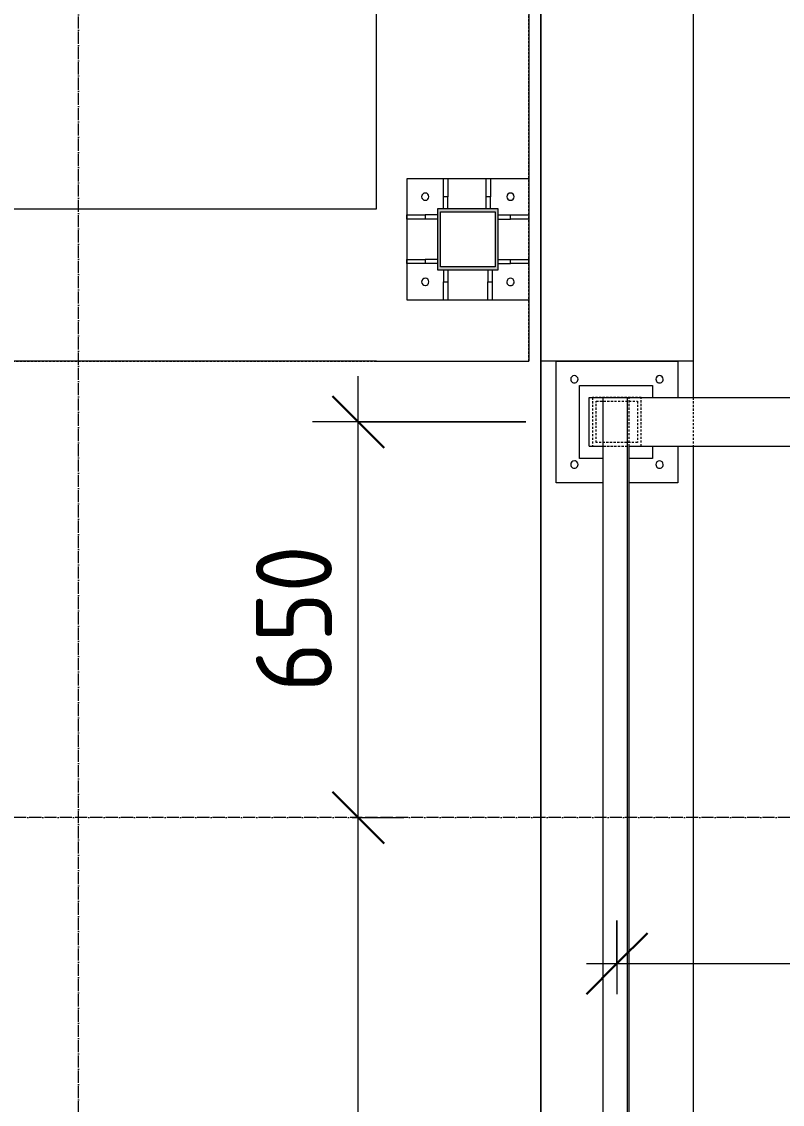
# Model space of a CAD drawing. Header units: millimetres. Extents: x 539 to 32806, y -1166 to 49726.
# Drawn here: x 11961 to 13211, y 44924 to 46703 of the extents above; entities that cross this region are included whole.
import ezdxf

# ---------------------------------------------------------------- set-up
doc = ezdxf.new("R2010")
doc.units = ezdxf.units.MM
for name, pattern in [('01 Штриховая _4 мм_', [6, 3.5, -2.5]), ('02 Штрихпунктирная _20 мм_', [25, 20, -2.5, 0, -2.5]), ('04 Пунктир 10мм', [10, 0, -10])]:
    doc.linetypes.add(name, pattern=pattern)
for name, color, linetype, lineweight in [('AA_Dim', 7, 'Continuous', 9), ('AA_Dim-50', 7, 'Continuous', 9), ('AA_Razrez', 7, 'Continuous', 9), ('AF_Balki', 7, 'Continuous', 20), ('AF_Element', 7, 'Continuous', 20), ('AF_Element_Грунт', 253, 'Continuous', 20), ('AF_Stena', 7, '01 Штриховая _4 мм_', 20), ('AF_Stena_Опалубка', 253, 'Continuous', 20), ('KR_Colonna_KG', 7, 'Continuous', 20), ('KR_Detal', 7, 'Continuous', 20), ('KR_Fundament', 7, 'Continuous', 20), ('Оси', 7, 'Continuous', 9)]:
    doc.layers.add(name, color=color, linetype=linetype, lineweight=lineweight)
doc.styles.add('ISOCPEUR_1', font='isocpeur.ttf', dxfattribs={"width": 0.9, "height": 125})
doc.styles.add('ISOCPEUR_2', font='isocpeur.ttf', dxfattribs={"width": 0.85, "height": 125})
doc.dimstyles.new('05_Округл_1мм__прозр__1', dxfattribs={"dimscale": 304.8, "dimtxt": 124.497647, "dimasz": 0.278871, "dimexe": 0.246063, "dimexo": 0.164042, "dimgap": 0.016404, "dimtad": 1, "dimdec": 0, "dimdsep": 46, "dimtxsty": 'ISOCPEUR_1', "dimblk1": 'OBLIQUE', "dimblk2": 'OBLIQUE', "dimsah": 1, "dimcen": 0.09, "dimdle": 0.246063, "dimazin": 0, "dimtfac": 1, "dimtdec": 4, "dimtix": 1, "dimtmove": 0, "dimatfit": 3, "dimfxl": 1, "dimtvp": 1, "dimtolj": 1, "dimtzin": 0, "dimlwd": 18, "dimlwe": 18, "dimarcsym": 2})
doc.dimstyles.new('10_Раскладка_арматуры_с_засечками_1', dxfattribs={"dimscale": 304.8, "dimtxt": 0.18, "dimasz": 0.328084, "dimexe": 0.164042, "dimexo": 0, "dimgap": 0, "dimtad": 1, "dimdec": 3, "dimrnd": 0.001, "dimdsep": 46, "dimtxsty": 'ISOCPEUR_2', "dimblk1": 'OBLIQUE', "dimblk2": 'OBLIQUE', "dimsah": 1, "dimcen": 0.09, "dimdle": 0.164042, "dimazin": 0, "dimtfac": 1, "dimtdec": 4, "dimtix": 1, "dimtmove": 2, "dimatfit": 3, "dimfxl": 1, "dimtvp": 1, "dimtolj": 1, "dimtzin": 0, "dimlwd": 18, "dimlwe": 18, "dimarcsym": 2})

# ---------------------------------------------------------------- blocks, each defined once
blk = doc.blocks.new('243_Профиль гнутый сварной квадратный _НесКол_2ур_ - 100х5-3712451-Схема расположения балок металлического навеса в осях Г_1-Е_1_2_1-3_1')
at = {"layer": 'KR_Colonna_KG', "linetype": '01 Штриховая _4 мм_'}
h = blk.add_hatch(color=256, dxfattribs=at)
h.paths.add_polyline_path([(-50, -50), (50, -50), (50, 50), (-50, 50), (-50, -30.7)])
h.paths.add_polyline_path([(32.9, -45), (-45, -45), (-45, 45), (45, 45), (45, -45)])
at = {"layer": 'KR_Colonna_KG', "color": 14}
for p, q in [((-50, 50), (-50, -50)), ((50, 50), (-50, 50)), ((-45, -45), (-45, 45)), ((-45, 45), (45, 45)), ((45, 45), (45, -45)), ((50, -50), (50, 50)), ((-50, -50), (50, -50)), ((45, -45), (-45, -45))]:
    blk.add_line(p, q, dxfattribs=at)
blk = doc.blocks.new('354_Прокат поло__1_2_1-3_13')
at = {"layer": 'AF_Balki'}
for p, q in [((0, -100), (0, 100)), ((0, 100), (200, 100)), ((200, 100), (200, -100)), ((200, -100), (0, -100))]:
    blk.add_line(p, q, dxfattribs=at)
blk = doc.blocks.new('354_Прокат Лист _НесКаркас_РабПлоск_ - 354_Прокат Лист _НесКаркас_РабПлоск_-3897335-Схема расположения балок металлического навеса в осях Г_1-Е_1_2_1-3_1')
at = {"layer": 'AF_Balki'}
for p, q in [((3690.1, 46305), (3690.1, 46312)), ((3690.1, 46312), (3710.1, 46312)), ((3690.1, 46305), (3710.1, 46305)), ((3710.1, 46312), (3740.1, 46312)), ((3710.1, 46305), (3710.1, 46312)), ((3740.1, 46305), (3710.1, 46305)), ((3740.1, 46312), (3740.1, 46305))]:
    blk.add_line(p, q, dxfattribs=at)
blk = doc.blocks.new('354_Анкер клиновой _СоедНесК_РабПлоск_ - M12x100_20-3884900-Схема расположения балок металлического навеса в осях Г_1-Е_1_2_1-3_1')
at = {"layer": 'KR_Detal'}
for start, end in [(360, 180), (180, 360)]:
    blk.add_arc((0, 0), 6, start, end, dxfattribs=at)
blk = doc.blocks.new('354_Анкер клиновой _СоедНесК_РабПлоск_ - M12x100_20-3884965-Схема расположения балок металлического навеса в осях Г_1-Е_1_2_1-3_1')
at = {"layer": 'KR_Detal'}
for start, end in [(0, 180), (180, 360)]:
    blk.add_arc((0, 0), 6, start, end, dxfattribs=at)
blk = doc.blocks.new('354_Анкер клиновой _СоедНесК_РабПлоск_ - M12x100_20-V19-Схема расположения балок металлического навеса в осях Г_1-Е_1_2_1-3_1')
at = {"layer": 'KR_Detal'}
for start, end in [(360, 180), (180, 360)]:
    blk.add_arc((0, 0), 6, start, end, dxfattribs=at)
at = {"layer": 'KR_Detal', "color": 250, "linetype": '01 Штриховая _4 мм_', "lineweight": 9}
for start, end in [(147.0031, 152.9997), (147.0031, 152.9997), (87.0059, 93.0026), (87.0059, 93.0026), (27.0088, 33.0054), (27.0088, 33.0054), (207.0003, 212.9969), (207.0003, 212.9969), (250.9052, 255.7743), (250.9052, 255.7743), (326.9946, 332.9912), (326.9946, 332.9912)]:
    blk.add_arc((0, 0), 6, start, end, dxfattribs=at)
blk = doc.blocks.new('354_Анкер клиновой _СоедНесК_РабПлоск_ - M12x100_20-V20-Схема расположения балок металлического навеса в осях Г_1-Е_1_2_1-3_1')
at = {"layer": 'KR_Detal'}
for start, end in [(0, 180), (180, 360)]:
    blk.add_arc((0, 0), 6, start, end, dxfattribs=at)
at = {"layer": 'KR_Detal', "color": 250, "linetype": '01 Штриховая _4 мм_', "lineweight": 9}
for start, end in [(164.2232, 166.3886), (164.2232, 166.3886), (147.0031, 152.9997), (147.0031, 152.9997), (104.2257, 109.0948), (104.2257, 109.0948), (27.0088, 33.0054), (27.0088, 33.0054), (207.0003, 212.9969), (207.0003, 212.9969), (266.9974, 272.9941), (266.9974, 272.9941), (284.2181, 286.3779), (284.2181, 286.3779), (326.9946, 332.9912), (326.9946, 332.9912)]:
    blk.add_arc((0, 0), 6, start, end, dxfattribs=at)
blk = doc.blocks.new('Школа429_0_КР_РД_ВходнаяГруппа3_rvt-2-Схема расположения балок металлического навеса в осях Г_1-Е_1_2_1-3_1')
at = {"layer": 'AF_Stena_Опалубка', "color": 152}
for p, q in [((3490.1, 46395), (3490.1, 48295)), ((3740.1, 48045), (3740.1, 46145)), ((2802.1, 46395), (3490.1, 46395)), ((3490.1, 46145), (2802.1, 46145)), ((3490.1, 46145), (3740.1, 46145))]:
    blk.add_line(p, q, dxfattribs=at)
at = {"layer": 'KR_Fundament', "linetype": '01 Штриховая _4 мм_'}
for p, q in [((3740.1, 46145), (3740.1, 48045)), ((3740.1, 46145), (3740.1, 48045)), ((2802.1, 46145), (3740.1, 46145)), ((2802.1, 46145), (3740.1, 46145))]:
    blk.add_line(p, q, dxfattribs=at)
at = {"layer": 'AF_Balki', "color": 250, "linetype": '01 Штриховая _4 мм_', "lineweight": 9}
for name, p, rotation in [('354_Прокат поло__1_2_1-3_13', (3740.1, 46345), 180), ('354_Прокат Лист _НесКаркас_РабПлоск_ - 354_Прокат Лист _НесКаркас_РабПлоск_-3897335-Схема расположения балок металлического навеса в осях Г_1-Е_1_2_1-3_1', (49912.1, 42704.9), 90), ('354_Прокат Лист _НесКаркас_РабПлоск_ - 354_Прокат Лист _НесКаркас_РабПлоск_-3897335-Схема расположения балок металлического навеса в осях Г_1-Е_1_2_1-3_1', (49982.1, 42704.9), 90), ('354_Прокат Лист _НесКаркас_РабПлоск_ - 354_Прокат Лист _НесКаркас_РабПлоск_-3897335-Схема расположения балок металлического навеса в осях Г_1-Е_1_2_1-3_1', (7280.1, 92690), 180), ('354_Прокат Лист _НесКаркас_РабПлоск_ - 354_Прокат Лист _НесКаркас_РабПлоск_-3897335-Схема расположения балок металлического навеса в осях Г_1-Е_1_2_1-3_1', (7280.1, 92617), 180), ('354_Прокат Лист _НесКаркас_РабПлоск_ - 354_Прокат Лист _НесКаркас_РабПлоск_-3897335-Схема расположения балок металлического навеса в осях Г_1-Е_1_2_1-3_1', (-42704.9, 49985.1), 270), ('354_Прокат Лист _НесКаркас_РабПлоск_ - 354_Прокат Лист _НесКаркас_РабПлоск_-3897335-Схема расположения балок металлического навеса в осях Г_1-Е_1_2_1-3_1', (-42631.9, 49985.1), 270)]:
    blk.add_blockref(name, p, dxfattribs=dict(at, rotation=rotation))
for p in [(0, 73), (0, 0)]:
    blk.add_blockref('354_Прокат Лист _НесКаркас_РабПлоск_ - 354_Прокат Лист _НесКаркас_РабПлоск_-3897335-Схема расположения балок металлического навеса в осях Г_1-Е_1_2_1-3_1', p, dxfattribs=at)
at = {"layer": 'KR_Colonna_KG', "color": 250, "linetype": '01 Штриховая _4 мм_', "lineweight": 9}
blk.add_blockref('243_Профиль гнутый сварной квадратный _НесКол_2ур_ - 100х5-3712451-Схема расположения балок металлического навеса в осях Г_1-Е_1_2_1-3_1', (3640.1, 46345), dxfattribs=at)
at = {"layer": 'KR_Detal', "color": 250, "linetype": '01 Штриховая _4 мм_', "lineweight": 9}
for name, p in [('354_Анкер клиновой _СоедНесК_РабПлоск_ - M12x100_20-3884900-Схема расположения балок металлического навеса в осях Г_1-Е_1_2_1-3_1', (3570.1, 46415)), ('354_Анкер клиновой _СоедНесК_РабПлоск_ - M12x100_20-V19-Схема расположения балок металлического навеса в осях Г_1-Е_1_2_1-3_1', (3570.1, 46415)), ('354_Анкер клиновой _СоедНесК_РабПлоск_ - M12x100_20-3884965-Схема расположения балок металлического навеса в осях Г_1-Е_1_2_1-3_1', (3570.1, 46275)), ('354_Анкер клиновой _СоедНесК_РабПлоск_ - M12x100_20-V20-Схема расположения балок металлического навеса в осях Г_1-Е_1_2_1-3_1', (3570.1, 46275))]:
    blk.add_blockref(name, p, dxfattribs=at)
at = {"layer": 'KR_Detal', "color": 250, "linetype": '01 Штриховая _4 мм_', "lineweight": 9, "rotation": 180}
for name, p in [('354_Анкер клиновой _СоедНесК_РабПлоск_ - M12x100_20-3884965-Схема расположения балок металлического навеса в осях Г_1-Е_1_2_1-3_1', (3710.1, 46415)), ('354_Анкер клиновой _СоедНесК_РабПлоск_ - M12x100_20-V20-Схема расположения балок металлического навеса в осях Г_1-Е_1_2_1-3_1', (3710.1, 46415)), ('354_Анкер клиновой _СоедНесК_РабПлоск_ - M12x100_20-3884900-Схема расположения балок металлического навеса в осях Г_1-Е_1_2_1-3_1', (3710.1, 46275)), ('354_Анкер клиновой _СоедНесК_РабПлоск_ - M12x100_20-V19-Схема расположения балок металлического навеса в осях Г_1-Е_1_2_1-3_1', (3710.1, 46275))]:
    blk.add_blockref(name, p, dxfattribs=at)
blk = doc.blocks.new('354_Прокат поло__1_2_1-3_14')
at = {"layer": 'AF_Balki'}
for p, q in [((0, -100), (0, 100)), ((0, 100), (200, 100)), ((200, 100), (200, 40)), ((200, -40), (200, -100)), ((77.5, -100), (0, -100)), ((200, -100), (120, -100))]:
    blk.add_line(p, q, dxfattribs=at)
blk = doc.blocks.new('грунт2 - грунт1-3847967-Схема расположения балок металлического навеса в осях Г_1-Е_1_2_1-3_1')
at = {"layer": 'AF_Element'}
blk.add_line((3760.1, 43315), (3760.1, 48045), dxfattribs=at)
blk = doc.blocks.new('354_Прокат поло__1_2_1-3_115')
at = {"layer": 'AF_Balki'}
for p, q in [((0, -60), (0, 60)), ((0, 60), (120, 60)), ((120, 60), (120, 40)), ((120, -40), (120, -60)), ((39.2, -60), (0, -60)), ((120, -60), (81.7, -60))]:
    blk.add_line(p, q, dxfattribs=at)
blk = doc.blocks.new('253_Профиль гнутый сварной квадратный _НесКаркас_Балка_ - 80х6-4199297-Схема расположения балок металлического навеса в осях Г_1-Е_1_2_1-3_1')
at = {"layer": 'AF_Balki'}
for p, q in [((3839.5, 46005), (3839.5, 46085)), ((3839.5, 46085), (5446.8, 46085)), ((5451.9, 46085), (5446.8, 46085)), ((5446.8, 46085), (5446.8, 46005)), ((5451.9, 46005), (5451.9, 46085)), ((5447.2, 46079), (5451.5, 46079)), ((5447.2, 46011), (5447.2, 46079)), ((5451.5, 46079), (5451.5, 46011)), ((3839.5, 46005), (3862.5, 46005)), ((3904.9, 46005), (4437.5, 46005)), ((4479.9, 46005), (4912.5, 46005)), ((4954.9, 46005), (5387.5, 46005)), ((5429.9, 46005), (5446.8, 46005)), ((5446.8, 46005), (5451.9, 46005)), ((5451.5, 46011), (5447.2, 46011))]:
    blk.add_line(p, q, dxfattribs=at)
at = {"layer": 'AF_Balki', "linetype": '01 Штриховая _4 мм_'}
for p, q in [((3862.6, 46005), (3904.8, 46005)), ((4437.6, 46005), (4479.8, 46005)), ((4912.6, 46005), (4954.8, 46005)), ((5387.6, 46005), (5429.8, 46005))]:
    blk.add_line(p, q, dxfattribs=at)
blk = doc.blocks.new('243_Профиль гнутый сварной квадратный _НесКол_2ур_ - 80х6-4232276-Схема расположения балок металлического навеса в осях Г_1-Е_1_2_1-3_1')
at = {"layer": 'KR_Colonna_KG', "linetype": '01 Штриховая _4 мм_'}
for p, q in [((-40, 40), (-40, -40)), ((40, 40), (-40, 40)), ((40, -40), (40, 40)), ((-34, -34), (-34, 34)), ((-34, 34), (34, 34)), ((34, 34), (34, -34)), ((34, -34), (-34, -34)), ((-40, -40), (40, -40))]:
    blk.add_line(p, q, dxfattribs=at)
blk = doc.blocks.new('253_Профиль гнутый сварной квадратный _НесКаркас_Балка_ - 40х3-4232278-Схема расположения балок металлического навеса в осях Г_1-Е_1_2_1-3_1')
at = {"layer": 'AF_Balki'}
for p, q in [((3862.5, 46085), (3902.5, 46085)), ((3862.5, 44529.2), (3862.5, 46085)), ((3902.5, 46085), (3905, 46085)), ((3902.5, 44529.2), (3902.5, 46085)), ((3905, 44529.2), (3905, 46005))]:
    blk.add_line(p, q, dxfattribs=at)
at = {"layer": 'AF_Balki', "linetype": '01 Штриховая _4 мм_'}
for p, q in [((3905, 46005), (3905, 46085)), ((3902.5, 44529.2), (3862.5, 44529.2)), ((3905, 44529.2), (3902.5, 44529.2))]:
    blk.add_line(p, q, dxfattribs=at)
blk = doc.blocks.new('354_Анкер клиновой _СоедНесК_РабПлоск_ - M12x120_20-V21-Схема расположения балок металлического навеса в осях Г_1-Е_1_2_1-3_1')
at = {"layer": 'KR_Detal'}
for start, end in [(360, 180), (180, 360)]:
    blk.add_arc((0, 0), 6, start, end, dxfattribs=at)
at = {"layer": 'KR_Detal', "linetype": '01 Штриховая _4 мм_', "lineweight": 9}
for start, end in [(147.0031, 152.9997), (87.0059, 93.0026), (27.0088, 33.0054), (207.0003, 212.9969), (250.9052, 255.7743), (326.9946, 332.9912)]:
    blk.add_arc((0, 0), 6, start, end, dxfattribs=at)
blk = doc.blocks.new('DIMBLOCK23-Схема расположения балок металлического навеса в осях Г_1-Е_1_2_1-3_1')
at = {"layer": 'AA_Dim-50', "lineweight": 30}
for p, q in [((12514.6, 45395), (12472.1, 45437.5)), ((12514.6, 45395), (12557.1, 45352.5)), ((12514.6, 43895), (12472.1, 43937.5)), ((12514.6, 43895), (12557.1, 43852.5))]:
    blk.add_line(p, q, dxfattribs=at)
at = {"layer": 'AA_Dim-50', "lineweight": 18}
for p, q in [((12504.5, 45395), (12589.6, 45395)), ((12514.6, 45395), (12504.5, 45395)), ((12514.6, 43895), (12514.6, 45395)), ((12504.5, 43895), (12589.6, 43895)), ((12514.6, 43895), (12504.5, 43895))]:
    blk.add_line(p, q, dxfattribs=at)
at = {"layer": 'AA_Dim-50', "color": 0, "lineweight": 18, "insert": (12346.3, 44497.8), "char_height": 125, "width": 353.382, "attachment_point": 1, "rotation": 90, "line_spacing_factor": 1.149209, "style": 'ISOCPEUR_1'}
blk.add_mtext('1500', dxfattribs=at)
blk = doc.blocks.new('_Oblique')
at = {"color": 0, "linetype": 'ByBlock', "lineweight": -2}
blk.add_line((-0.5, -0.5), (0.5, 0.5), dxfattribs=at)
blk = doc.blocks.new('DIMBLOCK24-Схема расположения балок металлического навеса в осях Г_1-Е_1_2_1-3_1')
at = {"layer": 'AA_Dim-50', "lineweight": 18}
for p, q in [((12514.6, 45395), (12514.6, 46120)), ((12789.7, 46045), (12439.6, 46045)), ((12514.6, 46045), (12789.7, 46045)), ((12504.5, 45395), (12589.6, 45395)), ((12514.6, 45395), (12504.5, 45395))]:
    blk.add_line(p, q, dxfattribs=at)
at = {"layer": 'AA_Dim-50', "lineweight": 30}
for p, q in [((12514.6, 46045), (12472.1, 46087.5)), ((12514.6, 46045), (12557.1, 46002.5)), ((12514.6, 45395), (12472.1, 45437.5)), ((12514.6, 45395), (12557.1, 45352.5))]:
    blk.add_line(p, q, dxfattribs=at)
at = {"layer": 'AA_Dim-50', "color": 0, "lineweight": 18, "insert": (12346.3, 45601.5), "char_height": 125, "width": 284.429, "attachment_point": 1, "rotation": 90, "line_spacing_factor": 1.149209, "style": 'ISOCPEUR_1'}
blk.add_mtext('650', dxfattribs=at)
blk = doc.blocks.new('DIMBLOCK32-Схема расположения балок металлического навеса в осях Г_1-Е_1_2_1-3_1')
at = {"layer": 'AA_Dim-50', "lineweight": 18}
for p, q in [((12939.7, 45225.9), (12939.7, 45105.1)), ((12939.7, 45155.1), (12939.7, 45225.9)), ((13492.1, 45225.9), (13492.1, 45105.1)), ((13492.1, 45155.1), (13492.1, 45225.9)), ((12889.7, 45155.1), (13492.1, 45155.1))]:
    blk.add_line(p, q, dxfattribs=at)
at = {"layer": 'AA_Dim-50', "lineweight": 30}
for p, q in [((12939.7, 45155.1), (12989.7, 45205.1)), ((13492.1, 45155.1), (13542.1, 45205.1)), ((12939.7, 45155.1), (12889.7, 45105.1)), ((13492.1, 45155.1), (13442.1, 45105.1))]:
    blk.add_line(p, q, dxfattribs=at)

msp = doc.modelspace()

# ---------------------------------------------------------------- linework, layer by layer
at = {"layer": 'AA_Razrez', "linetype": '04 Пунктир 10мм'}
msp.add_line((12814.6534, 42464.0599), (12814.6534, 48984.5628), dxfattribs=at)
at = {"layer": 'AF_Stena'}
msp.add_line((13064.6534, 46084.9504), (13064.6534, 46005.0496), dxfattribs=at)
at = {"layer": 'AF_Stena_Опалубка'}
for p, q in [((12814.6534, 46145), (12814.6534, 47774.9997)), ((13064.6534, 47774.9997), (13064.6534, 46145)), ((12814.6534, 43314.9999), (12814.6534, 46145)), ((13064.6534, 46145), (12814.6534, 46145)), ((13064.6534, 46145), (12814.6534, 46145)), ((13064.6534, 46145), (13064.6534, 46085)), ((13064.6534, 46005), (13064.6534, 44650))]:
    msp.add_line(p, q, dxfattribs=at)
at = {"layer": 'KR_Fundament'}
msp.add_line((12814.6534, 48024.9997), (12814.6534, 43314.9999), dxfattribs=at)
at = {"layer": 'Оси', "linetype": '02 Штрихпунктирная _20 мм_'}
for p, q in [((12054.6531, 41144.0677), (12054.6531, 49067.1614)), ((15131.4276, 45395), (11248.4301, 45395))]:
    msp.add_line(p, q, dxfattribs=at)

# ---------------------------------------------------------------- block references
at = {"color": 10, "lineweight": 5}
msp.add_blockref('Школа429_0_КР_РД_ВходнаяГруппа3_rvt-2-Схема расположения балок металлического навеса в осях Г_1-Е_1_2_1-3_1', (9054.5915, 0), dxfattribs=at)
at = {"layer": 'AF_Balki'}
for name, p in [('354_Прокат поло__1_2_1-3_14', (12839.6534, 46045)), ('354_Прокат поло__1_2_1-3_115', (12877.9289, 46045))]:
    msp.add_blockref(name, p, dxfattribs=at)
at = {"layer": 'AF_Balki', "linetype": '01 Штриховая _4 мм_'}
for name in ['253_Профиль гнутый сварной квадратный _НесКаркас_Балка_ - 80х6-4199297-Схема расположения балок металлического навеса в осях Г_1-Е_1_2_1-3_1', '253_Профиль гнутый сварной квадратный _НесКаркас_Балка_ - 40х3-4232278-Схема расположения балок металлического навеса в осях Г_1-Е_1_2_1-3_1']:
    msp.add_blockref(name, (9054.5915, 0), dxfattribs=at)
at = {"layer": 'AF_Element_Грунт'}
msp.add_blockref('грунт2 - грунт1-3847967-Схема расположения балок металлического навеса в осях Г_1-Е_1_2_1-3_1', (9054.5915, 0), dxfattribs=at)
at = {"layer": 'KR_Colonna_KG', "linetype": '01 Штриховая _4 мм_'}
msp.add_blockref('243_Профиль гнутый сварной квадратный _НесКол_2ур_ - 80х6-4232276-Схема расположения балок металлического навеса в осях Г_1-Е_1_2_1-3_1', (12939.6534, 46045), dxfattribs=at)
at = {"layer": 'KR_Detal', "linetype": '01 Штриховая _4 мм_', "lineweight": 9, "rotation": 180}
for p in [(12869.6534, 46115), (13009.6534, 46115), (12869.6534, 45975), (13009.6534, 45975)]:
    msp.add_blockref('354_Анкер клиновой _СоедНесК_РабПлоск_ - M12x120_20-V21-Схема расположения балок металлического навеса в осях Г_1-Е_1_2_1-3_1', p, dxfattribs=at)

# ---------------------------------------------------------------- dimensions: what is measured, and where the dimension line sits
at = {"layer": 'AA_Dim', "lineweight": 18}
for base, p1, p2, override, picture, middle in [((12514.5708, 46045), (12454.4667, 45395), (12839.6534, 46045), {"dimpost": '<>', "dimfxl": 755.558577}, 'DIMBLOCK24-Схема расположения балок металлического навеса в осях Г_1-Е_1_2_1-3_1', (12447.0708, 45720)), ((12514.5708, 45395), (12454.4667, 43895), (12454.4667, 45395), {"dimpost": '<>', "dimfxl": 1500}, 'DIMBLOCK23-Схема расположения балок металлического навеса в осях Г_1-Е_1_2_1-3_1', (12447.0708, 44645))]:
    dim = msp.add_linear_dim(base=base, p1=p1, p2=p2, angle=90, dimstyle='05_Округл_1мм__прозр__1', override=override, dxfattribs=at)
    dim.commit()
    dim.dimension.update_dxf_attribs({"geometry": picture, "text_midpoint": middle})
dim = msp.add_linear_dim(base=(13492.1337, 45155.1462), p1=(12939.6534, 45225.8569), p2=(13492.1337, 45225.8569), dimstyle='10_Раскладка_арматуры_с_засечками_1', override={"dimpost": '<>', "dimfxl": 552.480334}, dxfattribs=at)
dim.commit()
dim.dimension.update_dxf_attribs({"geometry": 'DIMBLOCK32-Схема расположения балок металлического навеса в осях Г_1-Е_1_2_1-3_1', "text_midpoint": (13215.8935, 45217.6462)})

doc.saveas('drawing.dxf')
